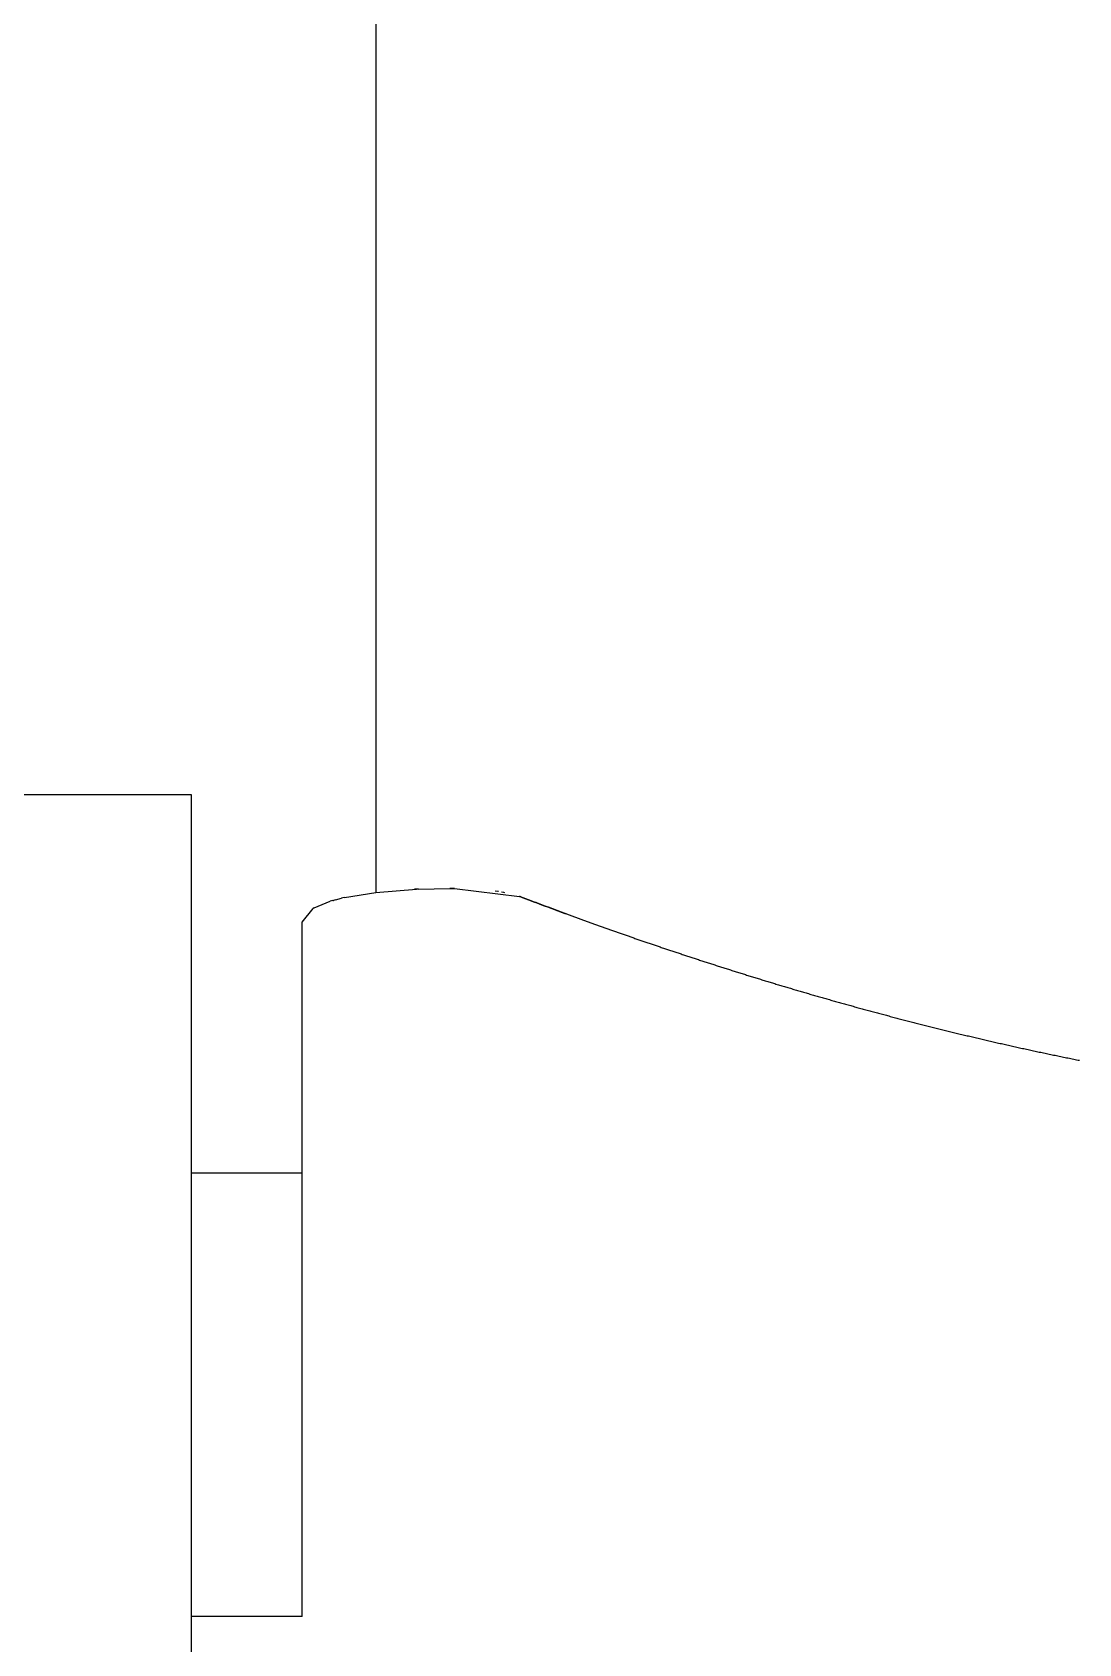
# Model space of a CAD drawing. Header units: millimetres. Extents: x 434053 to 1059003, y -2417481 to 936527.
# Drawn here: x 534901.22 to 534915.4, y -2126226.2 to -2126204.38 of the extents above; entities that cross this region are included whole.
import ezdxf

# ---------------------------------------------------------------- set-up
doc = ezdxf.new("R2010")
doc.units = ezdxf.units.MM
doc.header["$LTSCALE"] = 1000
doc.header["$MEASUREMENT"] = 0
doc.layers.add('fur2023', color=252, linetype='Continuous')
doc.layers.add('建筑-楼板开洞', color=251, linetype='Continuous')

# ---------------------------------------------------------------- blocks, each defined once
blk = doc.blocks.new('dgsdgadffAccessible Toilet')
at = {"layer": 'fur2023', "linetype": 'Continuous'}
for p, q in [((-839.5, -321.530551), (-839.5, -268.530551)), ((-838, -310.401054), (-839.5, -310.401054)), ((-838, -310.401054), (-838, -319.805034)), ((-838, -310.401054), (-838, -319.805034)), ((-839.5, -316.411054), (-838, -316.411054)), ((-827.51113, -317.940412), (-827.491491, -317.936471)), ((-827.491491, -317.936471), (-827.471836, -317.932536)), ((-828.529194, -318.158221), (-828.510399, -318.153961)), ((-828.510399, -318.153961), (-828.491588, -318.149707)), ((-828.491588, -318.149707), (-828.47276, -318.145458)), ((-828.47276, -318.145458), (-828.453917, -318.141214)), ((-828.453917, -318.141214), (-828.435058, -318.136976)), ((-828.435058, -318.136976), (-828.416183, -318.132743)), ((-828.416183, -318.132743), (-828.397292, -318.128516)), ((-828.397292, -318.128516), (-828.378386, -318.124294)), ((-828.378386, -318.124294), (-828.359463, -318.120077)), ((-828.359463, -318.120077), (-828.340524, -318.115867)), ((-828.340524, -318.115867), (-828.32157, -318.111661)), ((-828.32157, -318.111661), (-828.3026, -318.107462)), ((-828.3026, -318.107462), (-828.283614, -318.103268)), ((-828.283614, -318.103268), (-828.264612, -318.099079)), ((-828.264612, -318.099079), (-828.245594, -318.094896)), ((-828.245594, -318.094896), (-828.226561, -318.090719)), ((-828.226561, -318.090719), (-828.207511, -318.086548)), ((-828.207511, -318.086548), (-828.188446, -318.082382)), ((-828.188446, -318.082382), (-828.169364, -318.078222)), ((-828.169364, -318.078222), (-828.150267, -318.074068)), ((-828.150267, -318.074068), (-828.131154, -318.06992)), ((-828.131154, -318.06992), (-828.112025, -318.065778)), ((-828.112025, -318.065778), (-828.09288, -318.061641)), ((-828.09288, -318.061641), (-828.073719, -318.057511)), ((-828.073719, -318.057511), (-828.054542, -318.053386)), ((-828.054542, -318.053386), (-828.03535, -318.049267)), ((-828.03535, -318.049267), (-828.016141, -318.045155)), ((-828.016141, -318.045155), (-827.996917, -318.041048)), ((-827.996917, -318.041048), (-827.977676, -318.036947)), ((-827.977676, -318.036947), (-827.95842, -318.032853)), ((-827.95842, -318.032853), (-827.939148, -318.028764)), ((-827.939148, -318.028764), (-827.91986, -318.024682)), ((-827.91986, -318.024682), (-827.900555, -318.020606)), ((-827.900555, -318.020606), (-827.881235, -318.016536)), ((-827.881235, -318.016536), (-827.8619, -318.012472)), ((-827.8619, -318.012472), (-827.842548, -318.008414)), ((-827.842548, -318.008414), (-827.82318, -318.004363)), ((-827.82318, -318.004363), (-827.803796, -318.000318)), ((-827.803796, -318.000318), (-827.784397, -317.996279)), ((-827.784397, -317.996279), (-827.764981, -317.992246)), ((-827.764981, -317.992246), (-827.74555, -317.98822)), ((-827.74555, -317.98822), (-827.726102, -317.9842)), ((-827.726102, -317.9842), (-827.706639, -317.980187)), ((-827.706639, -317.980187), (-827.68716, -317.97618)), ((-827.68716, -317.97618), (-827.667664, -317.97218)), ((-827.667664, -317.97218), (-827.648153, -317.968186)), ((-827.648153, -317.968186), (-827.628626, -317.964198)), ((-827.628626, -317.964198), (-827.609084, -317.960217)), ((-827.609084, -317.960217), (-827.589525, -317.956243)), ((-827.589525, -317.956243), (-827.56995, -317.952275)), ((-827.56995, -317.952275), (-827.550359, -317.948314)), ((-827.550359, -317.948314), (-827.530752, -317.94436)), ((-827.530752, -317.94436), (-827.51113, -317.940412)), ((-829.449057, -318.377505), (-829.431037, -318.373007)), ((-829.431037, -318.373007), (-829.413002, -318.368513)), ((-829.413002, -318.368513), (-829.394951, -318.364023)), ((-829.394951, -318.364023), (-829.376885, -318.359538)), ((-829.376885, -318.359538), (-829.358804, -318.355056)), ((-829.358804, -318.355056), (-829.340708, -318.35058)), ((-829.340708, -318.35058), (-829.322596, -318.346107)), ((-829.322596, -318.346107), (-829.304469, -318.341639)), ((-829.304469, -318.341639), (-829.286326, -318.337175)), ((-829.286326, -318.337175), (-829.268168, -318.332716)), ((-829.268168, -318.332716), (-829.249995, -318.328261)), ((-829.249995, -318.328261), (-829.231807, -318.323811)), ((-829.231807, -318.323811), (-829.213603, -318.319365)), ((-829.213603, -318.319365), (-829.195383, -318.314924)), ((-829.195383, -318.314924), (-829.177149, -318.310487)), ((-829.177149, -318.310487), (-829.158899, -318.306055)), ((-829.158899, -318.306055), (-829.140633, -318.301627)), ((-829.140633, -318.301627), (-829.122353, -318.297204)), ((-829.122353, -318.297204), (-829.104056, -318.292786)), ((-829.104056, -318.292786), (-829.085745, -318.288372)), ((-829.085745, -318.288372), (-829.067418, -318.283963)), ((-829.067418, -318.283963), (-829.049076, -318.279558)), ((-829.049076, -318.279558), (-829.030719, -318.275159)), ((-829.030719, -318.275159), (-829.012346, -318.270764)), ((-829.012346, -318.270764), (-828.993958, -318.266374)), ((-828.993958, -318.266374), (-828.975554, -318.261988)), ((-828.975554, -318.261988), (-828.957135, -318.257608)), ((-828.957135, -318.257608), (-828.938701, -318.253232)), ((-828.938701, -318.253232), (-828.920251, -318.248861)), ((-828.920251, -318.248861), (-828.901786, -318.244495)), ((-828.901786, -318.244495), (-828.883305, -318.240134)), ((-828.883305, -318.240134), (-828.864808, -318.235778)), ((-828.864808, -318.235778), (-828.846297, -318.231426)), ((-828.846297, -318.231426), (-828.827769, -318.22708)), ((-828.827769, -318.22708), (-828.809226, -318.222738)), ((-828.809226, -318.222738), (-828.790668, -318.218401)), ((-828.790668, -318.218401), (-828.772093, -318.21407)), ((-828.772093, -318.21407), (-828.753503, -318.209743)), ((-828.753503, -318.209743), (-828.734898, -318.205422)), ((-828.734898, -318.205422), (-828.716276, -318.201105)), ((-828.716276, -318.201105), (-828.697639, -318.196794)), ((-828.697639, -318.196794), (-828.678987, -318.192487)), ((-828.678987, -318.192487), (-828.660318, -318.188186)), ((-828.660318, -318.188186), (-828.641634, -318.18389)), ((-828.641634, -318.18389), (-828.622933, -318.179598)), ((-828.622933, -318.179598), (-828.604217, -318.175313)), ((-828.604217, -318.175313), (-828.585485, -318.171032)), ((-828.585485, -318.171032), (-828.566738, -318.166756)), ((-828.566738, -318.166756), (-828.547974, -318.162486)), ((-828.547974, -318.162486), (-828.529194, -318.158221)), ((-830.278806, -318.593323), (-830.261501, -318.588649)), ((-830.261501, -318.588649), (-830.244181, -318.583979)), ((-830.244181, -318.583979), (-830.226845, -318.579311)), ((-830.226845, -318.579311), (-830.209495, -318.574648)), ((-830.209495, -318.574648), (-830.192129, -318.569987)), ((-830.192129, -318.569987), (-830.174748, -318.56533)), ((-830.174748, -318.56533), (-830.157352, -318.560676)), ((-830.157352, -318.560676), (-830.139941, -318.556025)), ((-830.139941, -318.556025), (-830.122515, -318.551378)), ((-830.122515, -318.551378), (-830.105073, -318.546734)), ((-830.105073, -318.546734), (-830.087617, -318.542094)), ((-830.087617, -318.542094), (-830.070145, -318.537457)), ((-830.070145, -318.537457), (-830.052658, -318.532823)), ((-830.052658, -318.532823), (-830.035156, -318.528193)), ((-830.035156, -318.528193), (-830.017639, -318.523567)), ((-830.017639, -318.523567), (-830.000107, -318.518944)), ((-830.000107, -318.518944), (-829.982559, -318.514324)), ((-829.982559, -318.514324), (-829.964996, -318.509709)), ((-829.964996, -318.509709), (-829.947418, -318.505096)), ((-829.947418, -318.505096), (-829.929825, -318.500488)), ((-829.929825, -318.500488), (-829.912217, -318.495883)), ((-829.912217, -318.495883), (-829.894594, -318.491282)), ((-829.894594, -318.491282), (-829.876955, -318.486684)), ((-829.876955, -318.486684), (-829.859301, -318.48209)), ((-829.859301, -318.48209), (-829.841632, -318.4775)), ((-829.841632, -318.4775), (-829.823948, -318.472914)), ((-829.823948, -318.472914), (-829.806248, -318.468331)), ((-829.806248, -318.468331), (-829.788534, -318.463752)), ((-829.788534, -318.463752), (-829.770804, -318.459177)), ((-829.770804, -318.459177), (-829.753058, -318.454606)), ((-829.753058, -318.454606), (-829.735298, -318.450039)), ((-829.735298, -318.450039), (-829.717522, -318.445475)), ((-829.717522, -318.445475), (-829.699732, -318.440916)), ((-829.699732, -318.440916), (-829.681925, -318.43636)), ((-829.681925, -318.43636), (-829.664104, -318.431809)), ((-829.664104, -318.431809), (-829.646267, -318.427261)), ((-829.646267, -318.427261), (-829.628416, -318.422717)), ((-829.628416, -318.422717), (-829.610548, -318.418178)), ((-829.610548, -318.418178), (-829.592666, -318.413642)), ((-829.592666, -318.413642), (-829.574768, -318.409111)), ((-829.574768, -318.409111), (-829.556855, -318.404583)), ((-829.556855, -318.404583), (-829.538927, -318.40006)), ((-829.538927, -318.40006), (-829.520984, -318.39554)), ((-829.520984, -318.39554), (-829.503025, -318.391025)), ((-829.503025, -318.391025), (-829.485051, -318.386514)), ((-829.485051, -318.386514), (-829.467062, -318.382008)), ((-829.467062, -318.382008), (-829.449057, -318.377505)), ((-831.058549, -318.811433), (-831.041938, -318.806633)), ((-831.041938, -318.806633), (-831.025311, -318.801836)), ((-831.025311, -318.801836), (-831.00867, -318.797042)), ((-831.00867, -318.797042), (-830.992013, -318.792249)), ((-830.992013, -318.792249), (-830.975341, -318.787459)), ((-830.975341, -318.787459), (-830.958654, -318.782672)), ((-830.958654, -318.782672), (-830.941952, -318.777886)), ((-830.941952, -318.777886), (-830.925235, -318.773103)), ((-830.925235, -318.773103), (-830.908503, -318.768323)), ((-830.908503, -318.768323), (-830.891755, -318.763545)), ((-830.891755, -318.763545), (-830.874993, -318.758769)), ((-830.874993, -318.758769), (-830.858215, -318.753996)), ((-830.858215, -318.753996), (-830.841422, -318.749225)), ((-830.841422, -318.749225), (-830.824614, -318.744457)), ((-830.824614, -318.744457), (-830.807791, -318.739691)), ((-830.807791, -318.739691), (-830.790953, -318.734928)), ((-830.790953, -318.734928), (-830.7741, -318.730167)), ((-830.7741, -318.730167), (-830.757232, -318.725409)), ((-830.757232, -318.725409), (-830.740349, -318.720654)), ((-830.740349, -318.720654), (-830.72345, -318.715901)), ((-830.72345, -318.715901), (-830.706537, -318.711151)), ((-830.706537, -318.711151), (-830.689608, -318.706404)), ((-830.689608, -318.706404), (-830.672665, -318.701659)), ((-830.672665, -318.701659), (-830.655706, -318.696917)), ((-830.655706, -318.696917), (-830.638732, -318.692178)), ((-830.638732, -318.692178), (-830.621744, -318.687441)), ((-830.621744, -318.687441), (-830.60474, -318.682708)), ((-830.60474, -318.682708), (-830.587721, -318.677977)), ((-830.587721, -318.677977), (-830.570687, -318.673249)), ((-830.570687, -318.673249), (-830.553638, -318.668523)), ((-830.553638, -318.668523), (-830.536574, -318.663801)), ((-830.536574, -318.663801), (-830.519495, -318.659081)), ((-830.519495, -318.659081), (-830.502401, -318.654365)), ((-830.502401, -318.654365), (-830.485292, -318.649651)), ((-830.485292, -318.649651), (-830.468167, -318.64494)), ((-830.468167, -318.64494), (-830.451028, -318.640232)), ((-830.451028, -318.640232), (-830.433874, -318.635528)), ((-830.433874, -318.635528), (-830.416704, -318.630826)), ((-830.416704, -318.630826), (-830.39952, -318.626127)), ((-830.39952, -318.626127), (-830.38232, -318.621431)), ((-830.38232, -318.621431), (-830.365106, -318.616739)), ((-830.365106, -318.616739), (-830.347876, -318.612049)), ((-830.347876, -318.612049), (-830.330631, -318.607363)), ((-830.330631, -318.607363), (-830.313371, -318.60268)), ((-830.313371, -318.60268), (-830.296096, -318.598)), ((-830.296096, -318.598), (-830.278806, -318.593323)), ((-831.790116, -319.029314), (-831.774222, -319.024445)), ((-831.774222, -319.024445), (-831.75831, -319.019577)), ((-831.75831, -319.019577), (-831.742379, -319.014709)), ((-831.742379, -319.014709), (-831.726431, -319.009842)), ((-831.726431, -319.009842), (-831.710464, -319.004975)), ((-831.710464, -319.004975), (-831.694479, -319.000109)), ((-831.694479, -319.000109), (-831.678476, -318.995243)), ((-831.678476, -318.995243), (-831.662456, -318.990378)), ((-831.662456, -318.990378), (-831.646418, -318.985514)), ((-831.646418, -318.985514), (-831.630363, -318.980651)), ((-831.630363, -318.980651), (-831.614291, -318.975788)), ((-831.614291, -318.975788), (-831.598202, -318.970927)), ((-831.598202, -318.970927), (-831.582097, -318.966067)), ((-831.582097, -318.966067), (-831.565975, -318.961207)), ((-831.565975, -318.961207), (-831.549837, -318.95635)), ((-831.549837, -318.95635), (-831.533683, -318.951493)), ((-831.533683, -318.951493), (-831.517512, -318.946638)), ((-831.517512, -318.946638), (-831.501327, -318.941785)), ((-831.501327, -318.941785), (-831.485126, -318.936933)), ((-831.485126, -318.936933), (-831.468909, -318.932083)), ((-831.468909, -318.932083), (-831.452677, -318.927234)), ((-831.452677, -318.927234), (-831.43643, -318.922387)), ((-831.43643, -318.922387), (-831.420167, -318.917542)), ((-831.420167, -318.917542), (-831.403889, -318.912699)), ((-831.403889, -318.912699), (-831.387596, -318.907857)), ((-831.387596, -318.907857), (-831.371287, -318.903017)), ((-831.371287, -318.903017), (-831.354964, -318.898179)), ((-831.354964, -318.898179), (-831.338625, -318.893343)), ((-831.338625, -318.893343), (-831.322271, -318.888509)), ((-831.322271, -318.888509), (-831.305902, -318.883676)), ((-831.305902, -318.883676), (-831.289517, -318.878846)), ((-831.289517, -318.878846), (-831.273118, -318.874017)), ((-831.273118, -318.874017), (-831.256704, -318.869191)), ((-831.256704, -318.869191), (-831.240274, -318.864366)), ((-831.240274, -318.864366), (-831.223829, -318.859544)), ((-831.223829, -318.859544), (-831.207369, -318.854723)), ((-831.207369, -318.854723), (-831.190894, -318.849904)), ((-831.190894, -318.849904), (-831.174404, -318.845088)), ((-831.174404, -318.845088), (-831.157899, -318.840274)), ((-831.157899, -318.840274), (-831.141379, -318.835461)), ((-831.141379, -318.835461), (-831.124843, -318.830651)), ((-831.124843, -318.830651), (-831.108292, -318.825843)), ((-831.108292, -318.825843), (-831.091726, -318.821038)), ((-831.091726, -318.821038), (-831.075145, -318.816234)), ((-831.075145, -318.816234), (-831.058549, -318.811433)), ((-832.484152, -319.247661), (-832.469203, -319.242841)), ((-832.469203, -319.242841), (-832.454233, -319.238019)), ((-832.454233, -319.238019), (-832.439243, -319.233196)), ((-832.439243, -319.233196), (-832.424232, -319.22837)), ((-832.424232, -319.22837), (-832.409199, -319.223544)), ((-832.409199, -319.223544), (-832.394146, -319.218715)), ((-832.394146, -319.218715), (-832.379071, -319.213885)), ((-832.379071, -319.213885), (-832.363974, -319.209053)), ((-832.363974, -319.209053), (-832.348856, -319.204219)), ((-832.348856, -319.204219), (-832.333716, -319.199384)), ((-832.333716, -319.199384), (-832.318553, -319.194547)), ((-832.318553, -319.194547), (-832.303369, -319.189708)), ((-832.303369, -319.189708), (-832.288161, -319.184867)), ((-832.288161, -319.184867), (-832.272931, -319.180024)), ((-832.272931, -319.180024), (-832.257679, -319.17518)), ((-832.257679, -319.17518), (-832.242403, -319.170333)), ((-832.242403, -319.170333), (-832.227104, -319.165485)), ((-832.227104, -319.165485), (-832.211782, -319.160635)), ((-832.211782, -319.160635), (-832.196438, -319.155784)), ((-832.196438, -319.155784), (-832.181072, -319.150931)), ((-832.181072, -319.150931), (-832.165683, -319.146076)), ((-832.165683, -319.146076), (-832.150273, -319.14122)), ((-832.150273, -319.14122), (-832.13484, -319.136363)), ((-832.13484, -319.136363), (-832.119386, -319.131505)), ((-832.119386, -319.131505), (-832.103911, -319.126645)), ((-832.103911, -319.126645), (-832.088414, -319.121784)), ((-832.088414, -319.121784), (-832.072896, -319.116922)), ((-832.072896, -319.116922), (-832.057357, -319.11206)), ((-832.057357, -319.11206), (-832.041797, -319.107196)), ((-832.041797, -319.107196), (-832.026216, -319.102332)), ((-832.026216, -319.102332), (-832.010615, -319.097467)), ((-832.010615, -319.097467), (-831.994994, -319.092601)), ((-831.994994, -319.092601), (-831.979352, -319.087734)), ((-831.979352, -319.087734), (-831.96369, -319.082867)), ((-831.96369, -319.082867), (-831.948008, -319.078)), ((-831.948008, -319.078), (-831.932306, -319.073132)), ((-831.932306, -319.073132), (-831.916584, -319.068264)), ((-831.916584, -319.068264), (-831.900843, -319.063395)), ((-831.900843, -319.063395), (-831.885082, -319.058527)), ((-831.885082, -319.058527), (-831.869302, -319.053658)), ((-831.869302, -319.053658), (-831.853503, -319.048789)), ((-831.853503, -319.048789), (-831.837684, -319.04392)), ((-831.837684, -319.04392), (-831.821847, -319.039051)), ((-831.821847, -319.039051), (-831.805991, -319.034182)), ((-831.805991, -319.034182), (-831.790116, -319.029314)), ((-833.149154, -319.467228), (-833.135169, -319.462507)), ((-833.135169, -319.462507), (-833.121163, -319.457783)), ((-833.121163, -319.457783), (-833.107136, -319.453056)), ((-833.107136, -319.453056), (-833.093088, -319.448327)), ((-833.093088, -319.448327), (-833.079019, -319.443596)), ((-833.079019, -319.443596), (-833.064929, -319.438862)), ((-833.064929, -319.438862), (-833.050818, -319.434125)), ((-833.050818, -319.434125), (-833.036686, -319.429386)), ((-833.036686, -319.429386), (-833.022534, -319.424644)), ((-833.022534, -319.424644), (-833.00836, -319.4199)), ((-833.00836, -319.4199), (-832.994165, -319.415154)), ((-832.994165, -319.415154), (-832.97995, -319.410405)), ((-832.97995, -319.410405), (-832.965713, -319.405654)), ((-832.965713, -319.405654), (-832.951456, -319.4009)), ((-832.951456, -319.4009), (-832.937177, -319.396145)), ((-832.937177, -319.396145), (-832.922878, -319.391386)), ((-832.922878, -319.391386), (-832.908557, -319.386626)), ((-832.908557, -319.386626), (-832.894216, -319.381863)), ((-832.894216, -319.381863), (-832.879854, -319.377098)), ((-832.879854, -319.377098), (-832.86547, -319.372331)), ((-832.86547, -319.372331), (-832.851066, -319.367562)), ((-832.851066, -319.367562), (-832.836641, -319.36279)), ((-832.836641, -319.36279), (-832.822195, -319.358016)), ((-832.822195, -319.358016), (-832.807728, -319.35324)), ((-832.807728, -319.35324), (-832.79324, -319.348462)), ((-832.79324, -319.348462), (-832.778731, -319.343682)), ((-832.778731, -319.343682), (-832.764201, -319.338899)), ((-832.764201, -319.338899), (-832.74965, -319.334115)), ((-832.74965, -319.334115), (-832.735078, -319.329328)), ((-832.735078, -319.329328), (-832.720486, -319.32454)), ((-832.720486, -319.32454), (-832.705872, -319.319749)), ((-832.705872, -319.319749), (-832.691237, -319.314957)), ((-832.691237, -319.314957), (-832.676582, -319.310162)), ((-832.676582, -319.310162), (-832.661905, -319.305366)), ((-832.661905, -319.305366), (-832.647207, -319.300567)), ((-832.647207, -319.300567), (-832.632489, -319.295767)), ((-832.632489, -319.295767), (-832.617749, -319.290964)), ((-832.617749, -319.290964), (-832.602989, -319.28616)), ((-832.602989, -319.28616), (-832.588208, -319.281354)), ((-832.588208, -319.281354), (-832.573405, -319.276546)), ((-832.573405, -319.276546), (-832.558582, -319.271737)), ((-832.558582, -319.271737), (-832.543738, -319.266925)), ((-832.543738, -319.266925), (-832.528872, -319.262112)), ((-832.528872, -319.262112), (-832.513986, -319.257297)), ((-832.513986, -319.257297), (-832.499079, -319.25248)), ((-832.499079, -319.25248), (-832.484152, -319.247661)), ((-833.782804, -319.685845), (-833.769805, -319.681268)), ((-833.769805, -319.681268), (-833.756784, -319.676687)), ((-833.756784, -319.676687), (-833.743743, -319.672103)), ((-833.743743, -319.672103), (-833.73068, -319.667515)), ((-833.73068, -319.667515), (-833.717597, -319.662924)), ((-833.717597, -319.662924), (-833.704492, -319.658329)), ((-833.704492, -319.658329), (-833.691367, -319.653731)), ((-833.691367, -319.653731), (-833.67822, -319.649129)), ((-833.67822, -319.649129), (-833.665053, -319.644524)), ((-833.665053, -319.644524), (-833.651865, -319.639916)), ((-833.651865, -319.639916), (-833.638655, -319.635305)), ((-833.638655, -319.635305), (-833.625425, -319.63069)), ((-833.625425, -319.63069), (-833.612174, -319.626071)), ((-833.612174, -319.626071), (-833.598901, -319.62145)), ((-833.598901, -319.62145), (-833.585608, -319.616825)), ((-833.585608, -319.616825), (-833.572294, -319.612197)), ((-833.572294, -319.612197), (-833.558959, -319.607566)), ((-833.558959, -319.607566), (-833.545603, -319.602931)), ((-833.545603, -319.602931), (-833.532226, -319.598294)), ((-833.532226, -319.598294), (-833.518827, -319.593653)), ((-833.518827, -319.593653), (-833.505408, -319.589009)), ((-833.505408, -319.589009), (-833.491968, -319.584362)), ((-833.491968, -319.584362), (-833.478507, -319.579712)), ((-833.478507, -319.579712), (-833.465025, -319.575059)), ((-833.465025, -319.575059), (-833.451522, -319.570402)), ((-833.451522, -319.570402), (-833.437999, -319.565743)), ((-833.437999, -319.565743), (-833.424454, -319.561081)), ((-833.424454, -319.561081), (-833.410888, -319.556415)), ((-833.410888, -319.556415), (-833.397301, -319.551747)), ((-833.397301, -319.551747), (-833.383693, -319.547076)), ((-833.383693, -319.547076), (-833.370065, -319.542401)), ((-833.370065, -319.542401), (-833.356415, -319.537724)), ((-833.356415, -319.537724), (-833.342744, -319.533044)), ((-833.342744, -319.533044), (-833.329053, -319.528361)), ((-833.329053, -319.528361), (-833.31534, -319.523675)), ((-833.31534, -319.523675), (-833.301607, -319.518986)), ((-833.301607, -319.518986), (-833.287852, -319.514295)), ((-833.287852, -319.514295), (-833.274077, -319.5096)), ((-833.274077, -319.5096), (-833.26028, -319.504903)), ((-833.26028, -319.504903), (-833.246463, -319.500203)), ((-833.246463, -319.500203), (-833.232624, -319.495501)), ((-833.232624, -319.495501), (-833.218765, -319.490795)), ((-833.218765, -319.490795), (-833.204885, -319.486087)), ((-833.204885, -319.486087), (-833.190983, -319.481377)), ((-833.190983, -319.481377), (-833.177061, -319.476663)), ((-833.177061, -319.476663), (-833.163118, -319.471947)), ((-833.163118, -319.471947), (-833.149154, -319.467228)), ((-838, -319.805034), (-837.851396, -319.990081)), ((-834.394088, -319.905419), (-834.38211, -319.901036)), ((-834.378153, -319.899715), (-834.390236, -319.904133)), ((-834.38211, -319.901036), (-834.370113, -319.896649)), ((-834.36605, -319.895293), (-834.378153, -319.899715)), ((-834.370113, -319.896649), (-834.358097, -319.892258)), ((-834.353925, -319.890866), (-834.36605, -319.895293)), ((-834.358097, -319.892258), (-834.34606, -319.887863)), ((-834.34178, -319.886436), (-834.353925, -319.890866)), ((-834.34606, -319.887863), (-834.334004, -319.883464)), ((-834.329614, -319.882), (-834.34178, -319.886436)), ((-834.334004, -319.883464), (-834.321928, -319.879061)), ((-834.321928, -319.879061), (-834.309831, -319.874653)), ((-834.309831, -319.874653), (-834.297714, -319.870242)), ((-834.297714, -319.870242), (-834.285577, -319.865826)), ((-834.285577, -319.865826), (-834.273418, -319.861406)), ((-834.273418, -319.861406), (-834.261239, -319.856982)), ((-834.261239, -319.856982), (-834.249038, -319.852554)), ((-834.249038, -319.852554), (-834.236817, -319.848121)), ((-834.236817, -319.848121), (-834.224574, -319.843684)), ((-834.224574, -319.843684), (-834.21231, -319.839243)), ((-834.21231, -319.839243), (-834.200024, -319.834797)), ((-834.200024, -319.834797), (-834.187717, -319.830347)), ((-834.187717, -319.830347), (-834.175389, -319.825892)), ((-834.175389, -319.825892), (-834.163039, -319.821434)), ((-834.163039, -319.821434), (-834.150669, -319.816971)), ((-834.150669, -319.816971), (-834.138277, -319.812504)), ((-834.138277, -319.812504), (-834.125865, -319.808033)), ((-834.125865, -319.808033), (-834.113431, -319.803558)), ((-834.113431, -319.803558), (-834.100976, -319.799078)), ((-834.100976, -319.799078), (-834.088501, -319.794595)), ((-834.088501, -319.794595), (-834.076005, -319.790108)), ((-834.076005, -319.790108), (-834.063487, -319.785617)), ((-834.063487, -319.785617), (-834.050949, -319.781122)), ((-834.050949, -319.781122), (-834.03839, -319.776623)), ((-834.03839, -319.776623), (-834.02581, -319.77212)), ((-834.02581, -319.77212), (-834.013209, -319.767613)), ((-834.013209, -319.767613), (-834.000587, -319.763103)), ((-834.000587, -319.763103), (-833.987944, -319.758588)), ((-833.987944, -319.758588), (-833.975281, -319.75407)), ((-833.975281, -319.75407), (-833.962596, -319.749548)), ((-833.962596, -319.749548), (-833.94989, -319.745022)), ((-833.94989, -319.745022), (-833.937163, -319.740492)), ((-833.937163, -319.740492), (-833.924416, -319.735958)), ((-833.924416, -319.735958), (-833.911647, -319.731421)), ((-833.911647, -319.731421), (-833.898857, -319.72688)), ((-833.898857, -319.72688), (-833.886046, -319.722335)), ((-833.886046, -319.722335), (-833.873214, -319.717787)), ((-833.873214, -319.717787), (-833.860362, -319.713234)), ((-833.860362, -319.713234), (-833.847488, -319.708679)), ((-833.847488, -319.708679), (-833.834593, -319.704119)), ((-833.834593, -319.704119), (-833.821677, -319.699556)), ((-833.821677, -319.699556), (-833.808741, -319.694989)), ((-833.808741, -319.694989), (-833.795783, -319.690419)), ((-833.795783, -319.690419), (-833.782804, -319.685845)), ((-837.834086, -319.999674), (-837.851396, -319.990081)), ((-837.834086, -319.999674), (-837.618427, -320.085754)), ((-837.584028, -320.096013), (-837.618427, -320.085754)), ((-837.584028, -320.096013), (-837.574975, -320.098605)), ((-837.544805, -320.106947), (-837.574975, -320.098605)), ((-837.544805, -320.106947), (-837.46557, -320.126894)), ((-834.982069, -320.124463), (-834.969809, -320.119818)), ((-834.96953, -320.119717), (-834.98183, -320.124376)), ((-834.969809, -320.119818), (-834.957474, -320.115146)), ((-834.957154, -320.11503), (-834.96953, -320.119717)), ((-834.957474, -320.115146), (-834.94518, -320.110493)), ((-834.944818, -320.110362), (-834.957154, -320.11503)), ((-834.94518, -320.110493), (-834.933048, -320.105904)), ((-834.932643, -320.105758), (-834.944818, -320.110362)), ((-834.933048, -320.105904), (-834.921169, -320.101414)), ((-834.92072, -320.101253), (-834.932643, -320.105758)), ((-834.921169, -320.101414), (-834.909537, -320.097021)), ((-834.909044, -320.096845), (-834.92072, -320.101253)), ((-834.909537, -320.097021), (-834.898122, -320.092714)), ((-834.897582, -320.092521), (-834.909044, -320.096845)), ((-834.898122, -320.092714), (-834.88689, -320.088479)), ((-834.886303, -320.088271), (-834.897582, -320.092521)), ((-834.88689, -320.088479), (-834.87581, -320.084305)), ((-834.875175, -320.08408), (-834.886303, -320.088271)), ((-834.87581, -320.084305), (-834.86485, -320.08018)), ((-834.864167, -320.079938), (-834.875175, -320.08408)), ((-834.86485, -320.08018), (-834.85398, -320.076091)), ((-834.853246, -320.075832), (-834.864167, -320.079938)), ((-834.85398, -320.076091), (-834.843167, -320.072027)), ((-834.842381, -320.071751), (-834.853246, -320.075832)), ((-834.843167, -320.072027), (-834.832379, -320.067975)), ((-834.83154, -320.067681), (-834.842381, -320.071751)), ((-834.832379, -320.067975), (-834.821584, -320.063924)), ((-834.820692, -320.063612), (-834.83154, -320.067681)), ((-834.821584, -320.063924), (-834.810752, -320.05986)), ((-834.809804, -320.05953), (-834.820692, -320.063612)), ((-834.810752, -320.05986), (-834.79985, -320.055774)), ((-834.798845, -320.055424), (-834.809804, -320.05953)), ((-834.79985, -320.055774), (-834.788853, -320.051653)), ((-834.78779, -320.051284), (-834.798845, -320.055424)), ((-834.788853, -320.051653), (-834.777764, -320.047501)), ((-834.776641, -320.047112), (-834.78779, -320.051284)), ((-834.777764, -320.047501), (-834.76659, -320.043318)), ((-834.765405, -320.042909), (-834.776641, -320.047112)), ((-834.76659, -320.043318), (-834.75534, -320.03911)), ((-834.754093, -320.03868), (-834.765405, -320.042909)), ((-834.75534, -320.03911), (-834.744023, -320.034879)), ((-834.742712, -320.034428), (-834.754093, -320.03868)), ((-834.744023, -320.034879), (-834.732646, -320.030628)), ((-834.73127, -320.030155), (-834.742712, -320.034428)), ((-834.732646, -320.030628), (-834.72122, -320.026361)), ((-834.719776, -320.025866), (-834.73127, -320.030155)), ((-834.72122, -320.026361), (-834.709751, -320.022081)), ((-834.70824, -320.021563), (-834.719776, -320.025866)), ((-834.709751, -320.022081), (-834.698249, -320.017792)), ((-834.696668, -320.017251), (-834.70824, -320.021563)), ((-834.698249, -320.017792), (-834.686722, -320.013495)), ((-834.68507, -320.012931), (-834.696668, -320.017251)), ((-834.686722, -320.013495), (-834.675179, -320.009196)), ((-834.673454, -320.008607), (-834.68507, -320.012931)), ((-834.675179, -320.009196), (-834.663627, -320.004896)), ((-834.661829, -320.004284), (-834.673454, -320.008607)), ((-834.663627, -320.004896), (-834.652075, -320.000599)), ((-834.650202, -319.999962), (-834.661829, -320.004284)), ((-834.652075, -320.000599), (-834.64052, -319.996305)), ((-834.638571, -319.995642), (-834.650202, -319.999962)), ((-834.64052, -319.996305), (-834.628962, -319.992012)), ((-834.626936, -319.991324), (-834.638571, -319.995642)), ((-834.628962, -319.992012), (-834.617397, -319.98772)), ((-834.615292, -319.987006), (-834.626936, -319.991324)), ((-834.617397, -319.98772), (-834.605824, -319.983427)), ((-834.603639, -319.982687), (-834.615292, -319.987006)), ((-834.605824, -319.983427), (-834.59424, -319.979134)), ((-834.591973, -319.978367), (-834.603639, -319.982687)), ((-834.59424, -319.979134), (-834.582643, -319.974839)), ((-834.580294, -319.974045), (-834.591973, -319.978367)), ((-834.582643, -319.974839), (-834.57103, -319.970541)), ((-834.568597, -319.969719), (-834.580294, -319.974045)), ((-834.57103, -319.970541), (-834.5594, -319.966239)), ((-834.556881, -319.96539), (-834.568597, -319.969719)), ((-834.5594, -319.966239), (-834.54775, -319.961934)), ((-834.545145, -319.961056), (-834.556881, -319.96539)), ((-834.54775, -319.961934), (-834.536078, -319.957623)), ((-834.533384, -319.956716), (-834.545145, -319.961056)), ((-834.536078, -319.957623), (-834.524381, -319.953306)), ((-834.521598, -319.95237), (-834.533384, -319.956716)), ((-834.524381, -319.953306), (-834.512658, -319.948982)), ((-834.509784, -319.948016), (-834.521598, -319.95237)), ((-834.512658, -319.948982), (-834.500908, -319.944652)), ((-834.497943, -319.943656), (-834.509784, -319.948016)), ((-834.500908, -319.944652), (-834.489133, -319.940315)), ((-834.486075, -319.939288), (-834.497943, -319.943656)), ((-834.489133, -319.940315), (-834.477333, -319.935972)), ((-834.47418, -319.934914), (-834.486075, -319.939288)), ((-834.477333, -319.935972), (-834.465509, -319.931623)), ((-834.46226, -319.930534), (-834.47418, -319.934914)), ((-834.465509, -319.931623), (-834.453661, -319.927268)), ((-834.450315, -319.926147), (-834.46226, -319.930534)), ((-834.453661, -319.927268), (-834.44179, -319.922908)), ((-834.438346, -319.921755), (-834.450315, -319.926147)), ((-834.44179, -319.922908), (-834.429897, -319.918543)), ((-834.426352, -319.917357), (-834.438346, -319.921755)), ((-834.429897, -319.918543), (-834.417982, -319.914173)), ((-834.414336, -319.912954), (-834.426352, -319.917357)), ((-834.417982, -319.914173), (-834.406045, -319.909798)), ((-834.402297, -319.908546), (-834.414336, -319.912954)), ((-834.406045, -319.909798), (-834.394088, -319.905419)), ((-834.390236, -319.904133), (-834.402297, -319.908546)), ((-837.448405, -320.13088), (-837.46557, -320.126894)), ((-837.423932, -320.136376), (-837.448405, -320.13088)), ((-837.423932, -320.136376), (-837, -320.206122)), ((-837, -384.761054), (-837, -320.206107)), ((-837, -384.761054), (-837, -320.206122)), ((-837, -320.206122), (-836.450941, -320.2506)), ((-836.424468, -320.251844), (-836.477414, -320.249355)), ((-836.424468, -320.251844), (-836, -320.261054)), ((-835.933926, -320.261054), (-836, -320.261054)), ((-836, -320.261054), (-835.933926, -320.261054)), ((-835.933926, -320.261054), (-835.055805, -320.152438)), ((-835.383447, -320.227411), (-835.350688, -320.222754)), ((-835.350688, -320.222754), (-835.340332, -320.221194)), ((-835.298872, -320.214492), (-835.273779, -320.210051)), ((-835.273779, -320.210051), (-835.259165, -320.20732)), ((-835.055826, -320.152445), (-835.04741, -320.14925)), ((-835.047365, -320.149234), (-835.055805, -320.152438)), ((-835.04741, -320.14925), (-835.038089, -320.145712)), ((-835.038018, -320.145686), (-835.047365, -320.149234)), ((-835.038089, -320.145712), (-835.027984, -320.141877)), ((-835.027883, -320.14184), (-835.038018, -320.145686)), ((-835.027984, -320.141877), (-835.01721, -320.137789)), ((-835.017078, -320.137741), (-835.027883, -320.14184)), ((-835.01721, -320.137789), (-835.005888, -320.133494)), ((-835.005722, -320.133433), (-835.017078, -320.137741)), ((-835.005888, -320.133494), (-834.994135, -320.129037)), ((-834.993933, -320.128964), (-835.005722, -320.133433)), ((-834.994135, -320.129037), (-834.982069, -320.124463)), ((-834.98183, -320.124376), (-834.993933, -320.128964)), ((-892.5, -321.530551), (-839.5, -321.530551))]:
    blk.add_line(p, q, dxfattribs=at)
blk = doc.blocks.new('adfadfd')
at = {"layer": 'fur2023', "xscale": -1, "rotation": 180}
blk.add_blockref('dgsdgadffAccessible Toilet', (-3515.09, 15719.975), dxfattribs=at)

msp = doc.modelspace()

# ---------------------------------------------------------------- hatches: boundary and pattern name
at = {"layer": '建筑-楼板开洞'}
h = msp.add_hatch(dxfattribs=at)
h.set_pattern_fill('ANGLE', color=256, scale=300)
h.set_pattern_definition([(0, (-12063903.9, -1756399.4), (0, 1047.75), [762, -285.75]), (90, (-12063903.9, -1756399.4), (-1047.75, 6e-14), [762, -285.75])])
h.paths.add_polyline_path([(540892.878, -2117486.231), (533592.878, -2117486.231), (533592.878, -2130686.231), (540892.878, -2130686.231)])

# ---------------------------------------------------------------- next in the draw order: block references
at = {"layer": 'fur2023'}
msp.add_blockref('adfadfd', (539257.968, -2142256.206), dxfattribs=at)

doc.saveas('drawing.dxf')
